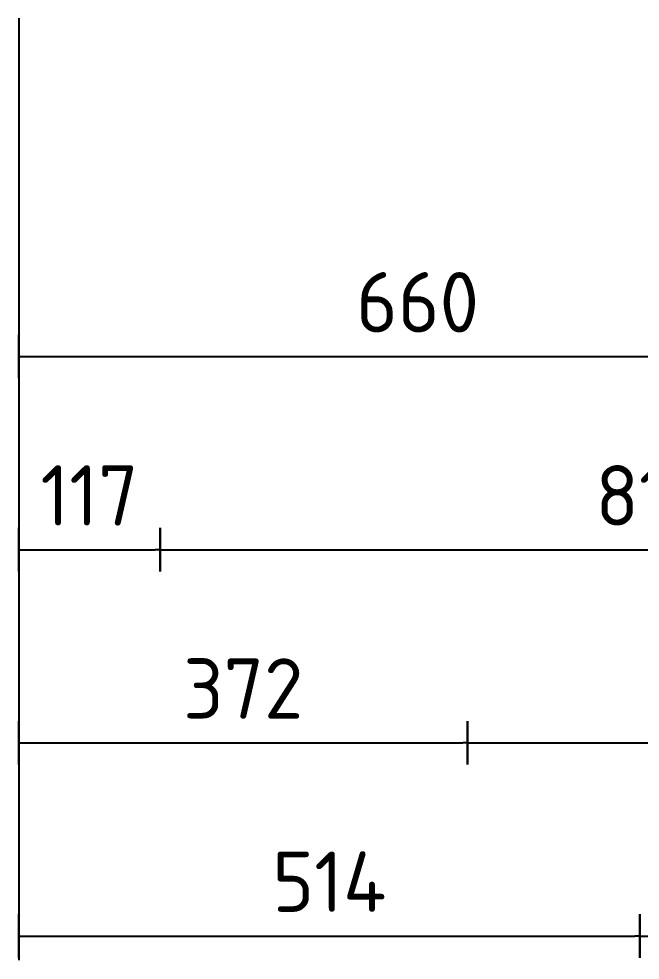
# Model space of a CAD drawing. Header units: millimetres. Extents: x 0 to 420, y 0 to 297.
# Drawn here: x 131.25 to 156.97, y 117.07 to 156.06 of the extents above; entities that cross this region are included whole.
import ezdxf

# ---------------------------------------------------------------- set-up
doc = ezdxf.new("R2010")
doc.units = ezdxf.units.MM
doc.header["$LTSCALE"] = 10
doc.layers.add('T25', color=1, linetype='Continuous')
doc.styles.add('ISO3098B', font='iso3098b.shx')
doc.dimstyles.new('SIGNSDIM', dxfattribs={"dimtxt": 2.5, "dimasz": 0.2, "dimexe": 1, "dimexo": 1, "dimgap": 1, "dimtad": 1, "dimtoh": 1, "dimdec": 4, "dimlfac": 20, "dimrnd": 1, "dimdsep": 46, "dimtxsty": 'ISO3098B', "dimblk": 'SGNDIM', "dimcen": 2.5, "dimse1": 1, "dimse2": 1, "dimadec": 0, "dimazin": 0, "dimtfac": 1, "dimtdec": 4, "dimtix": 1, "dimtmove": 0, "dimatfit": 3, "dimldrblk": 'SGNDIM', "dimfxl": 1, "dimtolj": 1, "dimtzin": 0, "dimarcsym": 0})

# ---------------------------------------------------------------- blocks, each defined once
blk = doc.blocks.new('SGNDIM')
for p, q in [((0, 4.5), (0, -4.5)), ((0, 0), (-1, 0))]:
    blk.add_line(p, q)
blk = doc.blocks.new('*D37')
at = {"layer": 'Defpoints', "color": 0, "transparency": 16777216}
for p in [(131.252, 147.656), (156.954, 147.656), (156.954, 118.073)]:
    blk.add_point(p, dxfattribs=at)
at = {"layer": 'T25', "color": 0, "lineweight": -2, "transparency": 16777216}
for p, q in [((131.252, 146.656), (131.252, 117.073)), ((131.452, 118.073), (156.754, 118.073))]:
    blk.add_line(p, q, dxfattribs=at)
at = {"layer": 'T25', "color": 0, "lineweight": -2, "transparency": 16777216, "xscale": 0.2, "yscale": 0.2, "zscale": 0.2, "rotation": 180}
blk.add_blockref('SGNDIM', (131.252, 118.073), dxfattribs=at)
at = {"layer": 'T25', "color": 0, "lineweight": -2, "transparency": 16777216, "xscale": 0.2, "yscale": 0.2, "zscale": 0.2}
blk.add_blockref('SGNDIM', (156.954, 118.073), dxfattribs=at)
at = {"layer": 'T25', "color": 0, "transparency": 16777216, "insert": (144.103, 120.323), "char_height": 2.5, "attachment_point": 5, "style": 'ISO3098B'}
blk.add_mtext('\\A1;514', dxfattribs=at)
blk = doc.blocks.new('*D41')
at = {"layer": 'Defpoints', "color": 0, "transparency": 16777216}
for p in [(149.828, 149.073), (189.295, 149.073), (189.295, 126.073)]:
    blk.add_point(p, dxfattribs=at)
at = {"layer": 'T25', "color": 0, "lineweight": -2, "transparency": 16777216}
blk.add_line((150.028, 126.073), (189.095, 126.073), dxfattribs=at)
at = {"layer": 'T25', "color": 0, "lineweight": -2, "transparency": 16777216, "xscale": 0.2, "yscale": 0.2, "zscale": 0.2, "rotation": 180}
blk.add_blockref('SGNDIM', (149.828, 126.073), dxfattribs=at)
at = {"layer": 'T25', "color": 0, "lineweight": -2, "transparency": 16777216, "xscale": 0.2, "yscale": 0.2, "zscale": 0.2}
blk.add_blockref('SGNDIM', (189.295, 126.073), dxfattribs=at)
at = {"layer": 'T25', "color": 0, "transparency": 16777216, "insert": (169.562, 128.323), "char_height": 2.5, "attachment_point": 5, "style": 'ISO3098B'}
blk.add_mtext('\\A1;789', dxfattribs=at)
blk = doc.blocks.new('*D42')
at = {"layer": 'Defpoints', "color": 0, "transparency": 16777216}
for p in [(149.828, 165.894), (131.252, 156.408), (149.828, 126.073)]:
    blk.add_point(p, dxfattribs=at)
at = {"layer": 'T25', "color": 0, "lineweight": -2, "transparency": 16777216}
for p, q in [((131.252, 155.408), (131.252, 125.073)), ((131.452, 126.073), (149.628, 126.073))]:
    blk.add_line(p, q, dxfattribs=at)
at = {"layer": 'T25', "color": 0, "lineweight": -2, "transparency": 16777216, "xscale": 0.2, "yscale": 0.2, "zscale": 0.2, "rotation": 180}
blk.add_blockref('SGNDIM', (131.252, 126.073), dxfattribs=at)
at = {"layer": 'T25', "color": 0, "lineweight": -2, "transparency": 16777216, "xscale": 0.2, "yscale": 0.2, "zscale": 0.2}
blk.add_blockref('SGNDIM', (149.828, 126.073), dxfattribs=at)
at = {"layer": 'T25', "color": 0, "transparency": 16777216, "insert": (140.54, 128.323), "char_height": 2.5, "attachment_point": 5, "style": 'ISO3098B'}
blk.add_mtext('\\A1;372', dxfattribs=at)
blk = doc.blocks.new('*D45')
at = {"layer": 'Defpoints', "color": 0, "transparency": 16777216}
for p in [(131.252, 157.084), (164.262, 157.084), (164.262, 142.073)]:
    blk.add_point(p, dxfattribs=at)
at = {"layer": 'T25', "color": 0, "lineweight": -2, "transparency": 16777216}
for p, q in [((131.252, 156.084), (131.252, 141.073)), ((131.452, 142.073), (164.062, 142.073))]:
    blk.add_line(p, q, dxfattribs=at)
at = {"layer": 'T25', "color": 0, "lineweight": -2, "transparency": 16777216, "xscale": 0.2, "yscale": 0.2, "zscale": 0.2, "rotation": 180}
blk.add_blockref('SGNDIM', (131.252, 142.073), dxfattribs=at)
at = {"layer": 'T25', "color": 0, "lineweight": -2, "transparency": 16777216, "xscale": 0.2, "yscale": 0.2, "zscale": 0.2}
blk.add_blockref('SGNDIM', (164.262, 142.073), dxfattribs=at)
at = {"layer": 'T25', "color": 0, "transparency": 16777216, "insert": (147.757, 144.323), "char_height": 2.5, "attachment_point": 5, "style": 'ISO3098B'}
blk.add_mtext('\\A1;660', dxfattribs=at)
blk = doc.blocks.new('*D62')
at = {"layer": 'Defpoints', "color": 0, "transparency": 16777216}
for p in [(137.098, 228.8), (177.868, 228.8), (177.868, 134.073)]:
    blk.add_point(p, dxfattribs=at)
at = {"layer": 'T25', "color": 0, "lineweight": -2, "transparency": 16777216}
blk.add_line((137.298, 134.073), (177.668, 134.073), dxfattribs=at)
at = {"layer": 'T25', "color": 0, "lineweight": -2, "transparency": 16777216, "xscale": 0.2, "yscale": 0.2, "zscale": 0.2, "rotation": 180}
blk.add_blockref('SGNDIM', (137.098, 134.073), dxfattribs=at)
at = {"layer": 'T25', "color": 0, "lineweight": -2, "transparency": 16777216, "xscale": 0.2, "yscale": 0.2, "zscale": 0.2}
blk.add_blockref('SGNDIM', (177.868, 134.073), dxfattribs=at)
at = {"layer": 'T25', "color": 0, "transparency": 16777216, "insert": (157.483, 136.323), "char_height": 2.5, "attachment_point": 5, "style": 'ISO3098B'}
blk.add_mtext('\\A1;815', dxfattribs=at)
blk = doc.blocks.new('*D63')
at = {"layer": 'Defpoints', "color": 0, "transparency": 16777216}
for p in [(137.098, 140.801), (131.252, 138.913), (137.098, 134.073)]:
    blk.add_point(p, dxfattribs=at)
at = {"layer": 'T25', "color": 0, "lineweight": -2, "transparency": 16777216}
for p, q in [((131.252, 137.913), (131.252, 133.073)), ((131.452, 134.073), (136.898, 134.073))]:
    blk.add_line(p, q, dxfattribs=at)
at = {"layer": 'T25', "color": 0, "lineweight": -2, "transparency": 16777216, "xscale": 0.2, "yscale": 0.2, "zscale": 0.2, "rotation": 180}
blk.add_blockref('SGNDIM', (131.252, 134.073), dxfattribs=at)
at = {"layer": 'T25', "color": 0, "lineweight": -2, "transparency": 16777216, "xscale": 0.2, "yscale": 0.2, "zscale": 0.2}
blk.add_blockref('SGNDIM', (137.098, 134.073), dxfattribs=at)
at = {"layer": 'T25', "color": 0, "transparency": 16777216, "insert": (134.175, 136.323), "char_height": 2.5, "attachment_point": 5, "style": 'ISO3098B'}
blk.add_mtext('\\A1;117', dxfattribs=at)
blk = doc.blocks.new('*D78')
at = {"layer": 'Defpoints', "color": 0, "transparency": 16777216}
for p in [(156.954, 129.323), (186.234, 129.323), (186.234, 118.073)]:
    blk.add_point(p, dxfattribs=at)
at = {"layer": 'T25', "color": 0, "lineweight": -2, "transparency": 16777216}
blk.add_line((157.154, 118.073), (186.034, 118.073), dxfattribs=at)
at = {"layer": 'T25', "color": 0, "lineweight": -2, "transparency": 16777216, "xscale": 0.2, "yscale": 0.2, "zscale": 0.2, "rotation": 180}
blk.add_blockref('SGNDIM', (156.954, 118.073), dxfattribs=at)
at = {"layer": 'T25', "color": 0, "lineweight": -2, "transparency": 16777216, "xscale": 0.2, "yscale": 0.2, "zscale": 0.2}
blk.add_blockref('SGNDIM', (186.234, 118.073), dxfattribs=at)
at = {"layer": 'T25', "color": 0, "transparency": 16777216, "insert": (171.594, 120.323), "char_height": 2.5, "attachment_point": 5, "style": 'ISO3098B'}
blk.add_mtext('\\A1;586', dxfattribs=at)

msp = doc.modelspace()

# ---------------------------------------------------------------- dimensions: what is measured, and where the dimension line sits
at = {"layer": 'T25'}
for base, p1, p2, override, picture, middle in [((177.867681, 134.0726422), (137.0981284, 228.7999542), (177.867681, 228.7999542), {"dimse1": 1}, '*D62', (157.4829047, 136.3226422)), ((149.8278054, 126.0726422), (131.2524574, 156.4083192), (149.8278054, 165.8937111), {"dimse1": 0}, '*D42', (140.5401314, 128.3226422)), ((164.2622164, 142.0726422), (131.2524574, 157.0840081), (164.2622164, 157.0840081), {"dimse1": 0}, '*D45', (147.7573369, 144.3226422)), ((189.2953338, 126.0726422), (149.8278054, 149.0726422), (189.2953338, 149.0726422), {"dimse1": 1}, '*D41', (169.5615696, 128.3226422)), ((156.953615, 118.0726422), (131.2524574, 147.6557802), (156.953615, 147.6557802), {"dimse1": 0}, '*D37', (144.1030362, 120.3226422)), ((137.0981284, 134.0726422), (131.2524574, 138.9133731), (137.0981284, 140.801261), {"dimse1": 0}, '*D63', (134.1752929, 136.3226422)), ((186.2337997, 118.0726422), (156.953615, 129.3226422), (186.2337997, 129.3226422), {"dimse1": 1}, '*D78', (171.5937074, 120.3226422))]:
    dim = msp.add_linear_dim(base=base, p1=p1, p2=p2, dimstyle='SIGNSDIM', override=override, dxfattribs=at)
    dim.commit()
    dim.dimension.update_dxf_attribs({"geometry": picture, "text_midpoint": middle})

doc.saveas('drawing.dxf')
